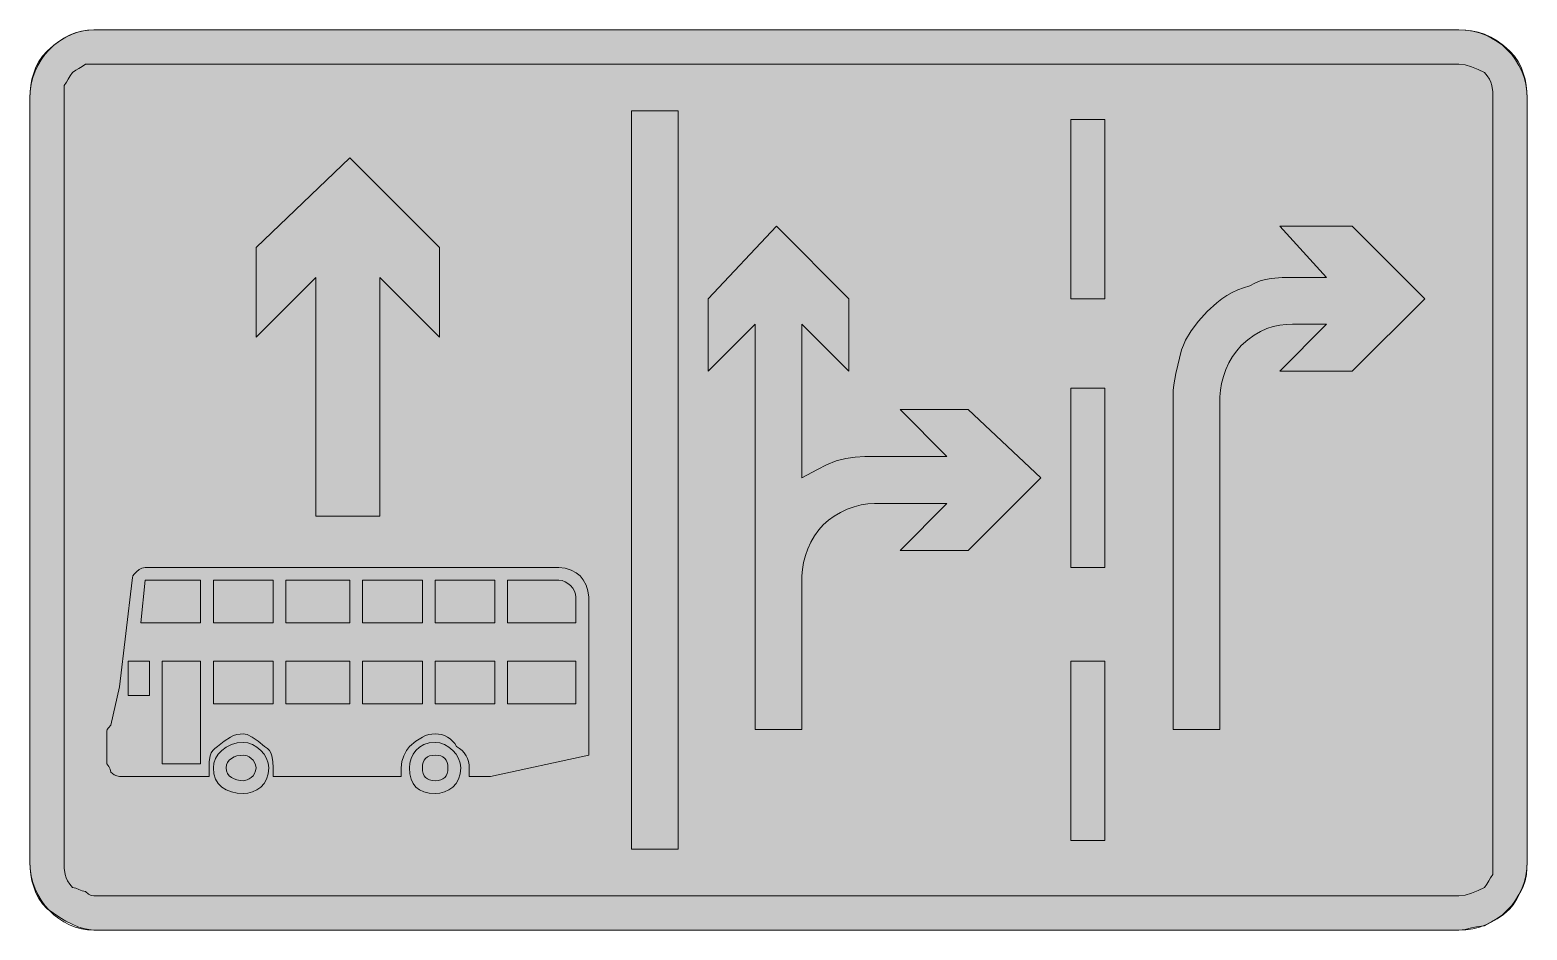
# Model space of a CAD drawing. Header units: metres. Extents: x 73 to 495, y 8 to 261.
import ezdxf

# ---------------------------------------------------------------- set-up
doc = ezdxf.new("R2010")
doc.units = ezdxf.units.M
for name, color, linetype, true_color in [('FILL_BLUE_0000FF', 7, 'Continuous', 0x0000ff), ('FILL_WHITE_FFFFFF', 7, 'Continuous', 0xffffff), ('STROKE_BLUE_0000FF', 7, 'Continuous', 0x0000ff)]:
    doc.layers.add(name, color=color, linetype=linetype, true_color=true_color)

msp = doc.modelspace()

# ---------------------------------------------------------------- hatches: boundary and pattern name
at = {"layer": 'FILL_BLUE_0000FF', "true_color": 0x0000ff}
h = msp.add_hatch(color=7, dxfattribs=at)
h.dxf.hatch_style = 1
h.paths.add_polyline_path([(477.15, 251.55), (478.95, 251.01), (480.75, 250.24), (482.55, 249.36), (483.34, 248.46), (483.94, 247.56), (484.36, 246.66), (484.65, 245.76), (484.91, 243.96), (484.95, 242.16), (484.95, 27.36), (484.95, 23.76), (484.24, 22.86), (483.75, 21.96), (483.26, 21.06), (482.55, 20.16), (480.75, 19.28), (478.95, 18.51), (477.15, 17.97), (475.35, 17.76), (91.35, 17.76), (90.6, 17.91), (89.83, 18.27), (88.95, 18.96), (88.05, 19.15), (87.15, 19.56), (86.25, 19.97), (85.35, 20.16), (84.56, 21.06), (83.96, 21.96), (83.54, 22.86), (83.25, 23.76), (82.99, 25.56), (82.95, 27.36), (82.95, 242.16), (82.95, 245.76), (83.66, 246.66), (84.15, 247.56), (84.64, 248.46), (85.35, 249.36), (86.25, 250.07), (87.15, 250.56), (88.05, 251.05), (88.95, 251.76), (91.35, 251.76), (475.35, 251.76), (477.15, 251.55)])
at = {"layer": 'FILL_WHITE_FFFFFF', "true_color": 0xffffff}
h = msp.add_hatch(color=7, dxfattribs=at)
h.dxf.hatch_style = 1
h.paths.add_polyline_path([(477.15, 261.3), (478.95, 261.1), (480.75, 260.73), (482.55, 260.16), (484.35, 259.37), (486.15, 258.32), (487.95, 257), (489.75, 255.36), (490.99, 253.96), (492.02, 252.45), (492.85, 250.87), (493.5, 249.21), (493.98, 247.5), (494.31, 245.74), (494.49, 243.96), (494.55, 242.16), (494.55, 27.36), (494.53, 25.56), (494.4, 23.76), (494.04, 21.96), (493.35, 20.16), (491.55, 16.71), (490.65, 15.27), (489.75, 14.16), (487.95, 12.57), (486.15, 11.31), (482.55, 9.36), (480.75, 9.17), (478.95, 8.76), (477.15, 8.35), (475.35, 8.16), (91.35, 8.16), (89.95, 8.27), (88.44, 8.59), (86.86, 9.11), (85.2, 9.81), (83.49, 10.68), (81.73, 11.7), (78.15, 14.16), (76.91, 15.56), (75.88, 17.07), (75.05, 18.65), (74.4, 20.31), (73.92, 22.02), (73.59, 23.78), (73.41, 25.56), (73.35, 27.36), (73.35, 242.16), (73.41, 243.96), (73.59, 245.74), (73.92, 247.5), (74.4, 249.21), (75.05, 250.87), (75.88, 252.45), (76.91, 253.96), (78.15, 255.36), (79.95, 257), (81.73, 258.32), (83.49, 259.37), (85.2, 260.16), (86.86, 260.73), (88.44, 261.1), (89.95, 261.3), (91.35, 261.36), (475.35, 261.36), (477.15, 261.3)])
h = msp.add_hatch(color=7, dxfattribs=at)
h.dxf.hatch_style = 1
h.paths.add_polyline_path([(255.75, 238.56), (255.75, 30.96), (242.55, 30.96), (242.55, 238.56), (255.75, 238.56)])
h = msp.add_hatch(color=7, dxfattribs=at)
h.dxf.hatch_style = 1
h.paths.add_polyline_path([(375.75, 236.16), (375.75, 185.76), (366.15, 185.76), (366.15, 236.16), (375.75, 236.16)])
h = msp.add_hatch(color=7, dxfattribs=at)
h.dxf.hatch_style = 1
h.paths.add_polyline_path([(163.35, 225.36), (188.55, 200.16), (188.55, 174.96), (171.75, 191.76), (171.75, 124.56), (153.75, 124.56), (153.75, 191.76), (136.95, 174.96), (136.95, 200.16), (163.35, 225.36)])
h = msp.add_hatch(color=7, dxfattribs=at)
h.dxf.hatch_style = 1
h.paths.add_polyline_path([(318.15, 154.56), (337.35, 154.56), (357.75, 135.36), (337.35, 114.96), (318.15, 114.96), (331.35, 128.16), (310.95, 128.16), (309.1, 128.05), (307.18, 127.73), (305.23, 127.21), (303.3, 126.51), (301.42, 125.64), (299.64, 124.62), (298.01, 123.45), (296.55, 122.16), (295.26, 120.7), (294.09, 119.07), (293.07, 117.29), (292.2, 115.41), (291.5, 113.48), (290.98, 111.53), (290.66, 109.61), (290.55, 107.76), (290.55, 64.56), (277.35, 64.56), (277.35, 178.56), (264.15, 165.36), (264.15, 185.76), (283.35, 206.16), (303.75, 185.76), (303.75, 165.36), (290.55, 178.56), (290.55, 135.36), (294.9, 137.76), (297.47, 139.07), (300.15, 140.16), (302.85, 140.85), (305.55, 141.21), (308.25, 141.34), (310.95, 141.36), (331.35, 141.36), (318.15, 154.56)])
h = msp.add_hatch(color=7, dxfattribs=at)
h.dxf.hatch_style = 1
h.paths.add_polyline_path([(465.75, 185.76), (445.35, 165.36), (424.95, 165.36), (438.15, 178.56), (428.55, 178.56), (426.75, 178.5), (424.95, 178.3), (423.15, 177.93), (421.35, 177.36), (419.55, 176.57), (417.75, 175.52), (415.95, 174.2), (414.15, 172.56), (412.86, 171.1), (411.69, 169.47), (410.67, 167.69), (409.8, 165.81), (409.1, 163.88), (408.58, 161.93), (408.26, 160.01), (408.15, 158.16), (408.15, 64.56), (394.95, 64.56), (394.95, 158.16), (395, 159.91), (395.16, 161.57), (395.7, 164.76), (397.35, 171.36), (397.86, 172.71), (398.48, 174.06), (400.05, 176.76), (402.07, 179.46), (404.55, 182.16), (407.27, 184.63), (408.66, 185.7), (410.1, 186.66), (411.59, 187.5), (413.16, 188.23), (414.8, 188.85), (416.55, 189.36), (417.95, 190.15), (419.44, 190.75), (420.98, 191.17), (422.55, 191.46), (425.66, 191.72), (428.55, 191.76), (438.15, 191.76), (424.95, 206.16), (445.35, 206.16), (465.75, 185.76)])
h = msp.add_hatch(color=7, dxfattribs=at)
h.dxf.hatch_style = 1
h.paths.add_polyline_path([(375.75, 160.56), (375.75, 110.16), (366.15, 110.16), (366.15, 160.56), (375.75, 160.56)])
h = msp.add_hatch(color=7, dxfattribs=at)
h.dxf.hatch_style = 1
h.paths.add_polyline_path([(191.56, 61.95), (190.8, 62.46), (189.99, 62.85), (189.13, 63.13), (188.25, 63.3), (187.35, 63.36), (186.45, 63.3), (185.55, 63.13), (184.65, 62.85), (183.75, 62.46), (181.95, 61.33), (180.15, 59.76), (179.27, 58.65), (178.5, 57.21), (177.96, 55.54), (177.75, 53.76), (177.75, 51.36), (141.75, 51.36), (141.75, 53.76), (141.71, 55.54), (141.45, 57.21), (141.16, 57.97), (140.74, 58.65), (140.14, 59.26), (139.35, 59.76), (137.57, 61.33), (135.9, 62.46), (134.46, 63.13), (133.35, 63.36), (132.45, 63.3), (131.55, 63.13), (130.65, 62.85), (129.75, 62.46), (127.95, 61.33), (126.15, 59.76), (125.36, 59.26), (124.76, 58.65), (124.34, 57.97), (124.05, 57.21), (123.79, 55.54), (123.75, 53.76), (123.75, 51.36), (98.55, 51.36), (97.8, 51.51), (97.03, 51.87), (96.15, 52.56), (95.96, 53.44), (95.55, 54.21), (94.95, 54.96), (94.95, 63.36), (94.97, 64.07), (95.1, 64.56), (95.46, 65.05), (96.15, 65.76), (98.55, 76.56), (102.15, 106.56), (102.17, 107.27), (102.3, 107.76), (102.66, 108.25), (103.35, 108.96), (104.1, 109.56), (104.87, 109.97), (105.75, 110.16), (222.15, 110.16), (223.93, 109.95), (225.6, 109.41), (227.04, 108.64), (228.15, 107.76), (229.03, 106.65), (229.8, 105.21), (230.34, 103.54), (230.55, 101.76), (230.55, 57.36), (202.95, 51.36), (196.95, 51.36), (196.95, 53.76), (196.89, 54.66), (196.72, 55.54), (196.44, 56.4), (196.05, 57.21), (195.54, 57.97), (194.92, 58.65), (194.19, 59.26), (193.35, 59.76), (192.85, 60.6), (192.24, 61.33), (191.56, 61.95)])
h.paths.add_polyline_path([(226.95, 71.76), (226.95, 83.76), (207.75, 83.76), (207.75, 71.76), (226.95, 71.76)], flags=16)
h.paths.add_polyline_path([(187.35, 71.76), (204.15, 71.76), (204.15, 83.76), (187.35, 83.76), (187.35, 71.76)], flags=16)
h.paths.add_polyline_path([(166.95, 83.76), (166.95, 71.76), (183.75, 71.76), (183.75, 83.76), (166.95, 83.76)], flags=16)
h.paths.add_polyline_path([(163.35, 83.76), (145.35, 83.76), (145.35, 71.76), (163.35, 71.76), (163.35, 83.76)], flags=16)
h.paths.add_polyline_path([(141.75, 83.76), (124.95, 83.76), (124.95, 71.76), (141.75, 71.76), (141.75, 83.76)], flags=16)
h.paths.add_polyline_path([(121.35, 54.96), (121.35, 83.76), (110.55, 83.76), (110.55, 54.96), (121.35, 54.96)], flags=16)
h.paths.add_polyline_path([(100.95, 74.16), (106.95, 74.16), (106.95, 83.76), (100.95, 83.76), (100.95, 74.16)], flags=16)
h.paths.add_polyline_path([(105.75, 106.56), (104.55, 94.56), (121.35, 94.56), (121.35, 106.56), (105.75, 106.56)], flags=16)
h.paths.add_polyline_path([(141.75, 106.56), (124.95, 106.56), (124.95, 94.56), (141.75, 94.56), (141.75, 106.56)], flags=16)
h.paths.add_polyline_path([(163.35, 94.56), (163.35, 106.56), (145.35, 106.56), (145.35, 94.56), (163.35, 94.56)], flags=16)
h.paths.add_polyline_path([(166.95, 94.56), (183.75, 94.56), (183.75, 106.56), (166.95, 106.56), (166.95, 94.56)], flags=16)
h.paths.add_polyline_path([(187.35, 94.56), (204.15, 94.56), (204.15, 106.56), (187.35, 106.56), (187.35, 94.56)], flags=16)
h.paths.add_polyline_path([(226.95, 101.76), (226.84, 102.66), (226.54, 103.52), (226.06, 104.33), (225.45, 105.06), (224.72, 105.67), (223.91, 106.15), (223.05, 106.45), (222.15, 106.56), (207.75, 106.56), (207.75, 94.56), (226.95, 94.56), (226.95, 101.76)], flags=16)
h = msp.add_hatch(color=7, dxfattribs=at)
h.dxf.hatch_style = 1
h.paths.add_polyline_path([(375.75, 83.76), (375.75, 33.36), (366.15, 33.36), (366.15, 83.76), (375.75, 83.76)])
h = msp.add_hatch(color=7, dxfattribs=at)
h.dxf.hatch_style = 1
h.paths.add_polyline_path([(139.93, 50.61), (139.22, 49.37), (138.3, 48.36), (137.21, 47.57), (135.99, 47.01), (134.69, 46.67), (133.35, 46.56), (131.61, 46.67), (130.01, 47.01), (128.58, 47.57), (127.35, 48.36), (126.34, 49.37), (125.59, 50.61), (125.11, 52.07), (124.95, 53.76), (125.11, 55.1), (125.59, 56.4), (126.34, 57.62), (127.35, 58.71), (128.58, 59.63), (130.01, 60.34), (131.61, 60.8), (133.35, 60.96), (134.69, 60.8), (135.99, 60.34), (137.21, 59.63), (138.3, 58.71), (139.22, 57.62), (139.93, 56.4), (140.39, 55.1), (140.55, 53.76), (140.39, 52.07), (139.93, 50.61)])
h.paths.add_polyline_path([(136.56, 55.33), (136.13, 55.95), (135.6, 56.46), (135.02, 56.85), (134.42, 57.13), (133.35, 57.36), (132.45, 57.3), (131.59, 57.13), (130.78, 56.85), (130.05, 56.46), (129.44, 55.95), (128.96, 55.33), (128.66, 54.6), (128.55, 53.76), (128.66, 52.92), (128.96, 52.18), (129.44, 51.57), (130.05, 51.06), (130.78, 50.67), (131.59, 50.38), (132.45, 50.22), (133.35, 50.16), (134.42, 50.38), (135.02, 50.67), (135.6, 51.06), (136.13, 51.57), (136.56, 52.18), (136.84, 52.92), (136.95, 53.76), (136.84, 54.6), (136.56, 55.33)], flags=16)
h = msp.add_hatch(color=7, dxfattribs=at)
h.dxf.hatch_style = 1
h.paths.add_polyline_path([(193.93, 50.61), (193.22, 49.37), (192.3, 48.36), (191.21, 47.57), (189.99, 47.01), (188.69, 46.67), (187.35, 46.56), (185.66, 46.67), (184.2, 47.01), (182.96, 47.57), (181.95, 48.36), (181.16, 49.37), (180.6, 50.61), (180.26, 52.07), (180.15, 53.76), (180.26, 55.1), (180.6, 56.4), (181.16, 57.62), (181.95, 58.71), (182.96, 59.63), (184.2, 60.34), (185.66, 60.8), (187.35, 60.96), (188.69, 60.8), (189.99, 60.34), (191.21, 59.63), (192.3, 58.71), (193.22, 57.62), (193.93, 56.4), (194.39, 55.1), (194.55, 53.76), (194.39, 52.07), (193.93, 50.61)])
h.paths.add_polyline_path([(190.72, 55.33), (190.44, 55.95), (190.05, 56.46), (189.54, 56.85), (188.92, 57.13), (188.19, 57.3), (187.35, 57.36), (186.51, 57.3), (185.77, 57.13), (185.16, 56.85), (184.65, 56.46), (184.26, 55.95), (183.98, 55.33), (183.81, 54.6), (183.75, 53.76), (183.81, 52.92), (183.97, 52.18), (184.26, 51.57), (184.65, 51.06), (185.16, 50.67), (185.77, 50.38), (186.51, 50.22), (187.35, 50.16), (188.19, 50.22), (188.92, 50.38), (189.54, 50.67), (190.05, 51.06), (190.44, 51.57), (190.72, 52.18), (190.89, 52.92), (190.95, 53.76), (190.89, 54.6), (190.72, 55.33)], flags=16)

# ---------------------------------------------------------------- linework, layer by layer
at = {"layer": 'FILL_BLUE_0000FF', "lineweight": 0, "true_color": 0x0000ff}
msp.add_lwpolyline([(477.15, 251.55), (478.95, 251.01), (480.75, 250.24), (482.55, 249.36), (483.34, 248.46), (483.94, 247.56), (484.36, 246.66), (484.65, 245.76), (484.91, 243.96), (484.95, 242.16), (484.95, 27.36), (484.95, 23.76), (484.24, 22.86), (483.75, 21.96), (483.26, 21.06), (482.55, 20.16), (480.75, 19.28), (478.95, 18.51), (477.15, 17.97), (475.35, 17.76), (91.35, 17.76), (90.6, 17.91), (89.83, 18.27), (88.95, 18.96), (88.05, 19.15), (87.15, 19.56), (86.25, 19.97), (85.35, 20.16), (84.56, 21.06), (83.96, 21.96), (83.54, 22.86), (83.25, 23.76), (82.99, 25.56), (82.95, 27.36), (82.95, 242.16), (82.95, 245.76), (83.66, 246.66), (84.15, 247.56), (84.64, 248.46), (85.35, 249.36), (86.25, 250.07), (87.15, 250.56), (88.05, 251.05), (88.95, 251.76), (91.35, 251.76), (475.35, 251.76)], close=True, dxfattribs=at)
at = {"layer": 'FILL_WHITE_FFFFFF', "lineweight": 0, "true_color": 0xffffff}
for points in [[(477.15, 261.3), (478.95, 261.1), (480.75, 260.73), (482.55, 260.16), (484.35, 259.37), (486.15, 258.32), (487.95, 257), (489.75, 255.36), (490.99, 253.96), (492.02, 252.45), (492.85, 250.87), (493.5, 249.21), (493.98, 247.5), (494.31, 245.74), (494.49, 243.96), (494.55, 242.16), (494.55, 27.36), (494.53, 25.56), (494.4, 23.76), (494.04, 21.96), (493.35, 20.16), (491.55, 16.71), (490.65, 15.27), (489.75, 14.16), (487.95, 12.57), (486.15, 11.31), (482.55, 9.36), (480.75, 9.17), (478.95, 8.76), (477.15, 8.35), (475.35, 8.16), (91.35, 8.16), (89.95, 8.27), (88.44, 8.59), (86.86, 9.11), (85.2, 9.81), (83.49, 10.68), (81.73, 11.7), (78.15, 14.16), (76.91, 15.56), (75.88, 17.07), (75.05, 18.65), (74.4, 20.31), (73.92, 22.02), (73.59, 23.78), (73.41, 25.56), (73.35, 27.36), (73.35, 242.16), (73.41, 243.96), (73.59, 245.74), (73.92, 247.5), (74.4, 249.21), (75.05, 250.87), (75.88, 252.45), (76.91, 253.96), (78.15, 255.36), (79.95, 257), (81.73, 258.32), (83.49, 259.37), (85.2, 260.16), (86.86, 260.73), (88.44, 261.1), (89.95, 261.3), (91.35, 261.36), (475.35, 261.36)], [(255.75, 238.56), (255.75, 30.96), (242.55, 30.96), (242.55, 238.56)], [(375.75, 236.16), (375.75, 185.76), (366.15, 185.76), (366.15, 236.16)], [(163.35, 225.36), (188.55, 200.16), (188.55, 174.96), (171.75, 191.76), (171.75, 124.56), (153.75, 124.56), (153.75, 191.76), (136.95, 174.96), (136.95, 200.16)], [(318.15, 154.56), (337.35, 154.56), (357.75, 135.36), (337.35, 114.96), (318.15, 114.96), (331.35, 128.16), (310.95, 128.16), (309.1, 128.05), (307.18, 127.73), (305.23, 127.21), (303.3, 126.51), (301.42, 125.64), (299.64, 124.62), (298.01, 123.45), (296.55, 122.16), (295.26, 120.7), (294.09, 119.07), (293.07, 117.29), (292.2, 115.41), (291.5, 113.48), (290.98, 111.53), (290.66, 109.61), (290.55, 107.76), (290.55, 64.56), (277.35, 64.56), (277.35, 178.56), (264.15, 165.36), (264.15, 185.76), (283.35, 206.16), (303.75, 185.76), (303.75, 165.36), (290.55, 178.56), (290.55, 135.36), (294.9, 137.76), (297.47, 139.07), (300.15, 140.16), (302.85, 140.85), (305.55, 141.21), (308.25, 141.34), (310.95, 141.36), (331.35, 141.36)], [(465.75, 185.76), (445.35, 165.36), (424.95, 165.36), (438.15, 178.56), (428.55, 178.56), (426.75, 178.5), (424.95, 178.3), (423.15, 177.93), (421.35, 177.36), (419.55, 176.57), (417.75, 175.52), (415.95, 174.2), (414.15, 172.56), (412.86, 171.1), (411.69, 169.47), (410.67, 167.69), (409.8, 165.81), (409.1, 163.88), (408.58, 161.93), (408.26, 160.01), (408.15, 158.16), (408.15, 64.56), (394.95, 64.56), (394.95, 158.16), (395, 159.91), (395.16, 161.57), (395.7, 164.76), (397.35, 171.36), (397.86, 172.71), (398.48, 174.06), (400.05, 176.76), (402.07, 179.46), (404.55, 182.16), (407.27, 184.63), (408.66, 185.7), (410.1, 186.66), (411.59, 187.5), (413.16, 188.23), (414.8, 188.85), (416.55, 189.36), (417.95, 190.15), (419.44, 190.75), (420.98, 191.17), (422.55, 191.46), (425.66, 191.72), (428.55, 191.76), (438.15, 191.76), (424.95, 206.16), (445.35, 206.16)], [(375.75, 160.56), (375.75, 110.16), (366.15, 110.16), (366.15, 160.56)], [(191.56, 61.95), (190.8, 62.46), (189.99, 62.85), (189.13, 63.13), (188.25, 63.3), (187.35, 63.36), (186.45, 63.3), (185.55, 63.13), (184.65, 62.85), (183.75, 62.46), (181.95, 61.33), (180.15, 59.76), (179.27, 58.65), (178.5, 57.21), (177.96, 55.54), (177.75, 53.76), (177.75, 51.36), (141.75, 51.36), (141.75, 53.76), (141.71, 55.54), (141.45, 57.21), (141.16, 57.97), (140.74, 58.65), (140.14, 59.26), (139.35, 59.76), (137.57, 61.33), (135.9, 62.46), (134.46, 63.13), (133.35, 63.36), (132.45, 63.3), (131.55, 63.13), (130.65, 62.85), (129.75, 62.46), (127.95, 61.33), (126.15, 59.76), (125.36, 59.26), (124.76, 58.65), (124.34, 57.97), (124.05, 57.21), (123.79, 55.54), (123.75, 53.76), (123.75, 51.36), (98.55, 51.36), (97.8, 51.51), (97.03, 51.87), (96.15, 52.56), (95.96, 53.44), (95.55, 54.21), (94.95, 54.96), (94.95, 63.36), (94.97, 64.07), (95.1, 64.56), (95.46, 65.05), (96.15, 65.76), (98.55, 76.56), (102.15, 106.56), (102.17, 107.27), (102.3, 107.76), (102.66, 108.25), (103.35, 108.96), (104.1, 109.56), (104.87, 109.97), (105.75, 110.16), (222.15, 110.16), (223.93, 109.95), (225.6, 109.41), (227.04, 108.64), (228.15, 107.76), (229.03, 106.65), (229.8, 105.21), (230.34, 103.54), (230.55, 101.76), (230.55, 57.36), (202.95, 51.36), (196.95, 51.36), (196.95, 53.76), (196.89, 54.66), (196.72, 55.54), (196.44, 56.4), (196.05, 57.21), (195.54, 57.97), (194.92, 58.65), (194.19, 59.26), (193.35, 59.76), (192.85, 60.6), (192.24, 61.33)], [(105.75, 106.56), (104.55, 94.56), (121.35, 94.56), (121.35, 106.56)], [(141.75, 106.56), (124.95, 106.56), (124.95, 94.56), (141.75, 94.56)], [(163.35, 94.56), (163.35, 106.56), (145.35, 106.56), (145.35, 94.56)], [(166.95, 94.56), (183.75, 94.56), (183.75, 106.56), (166.95, 106.56)], [(187.35, 94.56), (204.15, 94.56), (204.15, 106.56), (187.35, 106.56)], [(226.95, 101.76), (226.84, 102.66), (226.54, 103.52), (226.06, 104.33), (225.45, 105.06), (224.72, 105.67), (223.91, 106.15), (223.05, 106.45), (222.15, 106.56), (207.75, 106.56), (207.75, 94.56), (226.95, 94.56)], [(100.95, 74.16), (106.95, 74.16), (106.95, 83.76), (100.95, 83.76)], [(121.35, 54.96), (121.35, 83.76), (110.55, 83.76), (110.55, 54.96)], [(141.75, 83.76), (124.95, 83.76), (124.95, 71.76), (141.75, 71.76)], [(163.35, 83.76), (145.35, 83.76), (145.35, 71.76), (163.35, 71.76)], [(166.95, 83.76), (166.95, 71.76), (183.75, 71.76), (183.75, 83.76)], [(187.35, 71.76), (204.15, 71.76), (204.15, 83.76), (187.35, 83.76)], [(226.95, 71.76), (226.95, 83.76), (207.75, 83.76), (207.75, 71.76)], [(375.75, 83.76), (375.75, 33.36), (366.15, 33.36), (366.15, 83.76)], [(139.93, 50.61), (139.22, 49.37), (138.3, 48.36), (137.21, 47.57), (135.99, 47.01), (134.69, 46.67), (133.35, 46.56), (131.61, 46.67), (130.01, 47.01), (128.58, 47.57), (127.35, 48.36), (126.34, 49.37), (125.59, 50.61), (125.11, 52.07), (124.95, 53.76), (125.11, 55.1), (125.59, 56.4), (126.34, 57.62), (127.35, 58.71), (128.58, 59.63), (130.01, 60.34), (131.61, 60.8), (133.35, 60.96), (134.69, 60.8), (135.99, 60.34), (137.21, 59.63), (138.3, 58.71), (139.22, 57.62), (139.93, 56.4), (140.39, 55.1), (140.55, 53.76), (140.39, 52.07)], [(193.93, 50.61), (193.22, 49.37), (192.3, 48.36), (191.21, 47.57), (189.99, 47.01), (188.69, 46.67), (187.35, 46.56), (185.66, 46.67), (184.2, 47.01), (182.96, 47.57), (181.95, 48.36), (181.16, 49.37), (180.6, 50.61), (180.26, 52.07), (180.15, 53.76), (180.26, 55.1), (180.6, 56.4), (181.16, 57.62), (181.95, 58.71), (182.96, 59.63), (184.2, 60.34), (185.66, 60.8), (187.35, 60.96), (188.69, 60.8), (189.99, 60.34), (191.21, 59.63), (192.3, 58.71), (193.22, 57.62), (193.93, 56.4), (194.39, 55.1), (194.55, 53.76), (194.39, 52.07)], [(136.56, 55.33), (136.13, 55.95), (135.6, 56.46), (135.02, 56.85), (134.42, 57.13), (133.35, 57.36), (132.45, 57.3), (131.59, 57.13), (130.78, 56.85), (130.05, 56.46), (129.44, 55.95), (128.96, 55.33), (128.66, 54.6), (128.55, 53.76), (128.66, 52.92), (128.96, 52.18), (129.44, 51.57), (130.05, 51.06), (130.78, 50.67), (131.59, 50.38), (132.45, 50.22), (133.35, 50.16), (134.42, 50.38), (135.02, 50.67), (135.6, 51.06), (136.13, 51.57), (136.56, 52.18), (136.84, 52.92), (136.95, 53.76), (136.84, 54.6)], [(190.72, 55.33), (190.44, 55.95), (190.05, 56.46), (189.54, 56.85), (188.92, 57.13), (188.19, 57.3), (187.35, 57.36), (186.51, 57.3), (185.77, 57.13), (185.16, 56.85), (184.65, 56.46), (184.26, 55.95), (183.98, 55.33), (183.81, 54.6), (183.75, 53.76), (183.81, 52.92), (183.97, 52.18), (184.26, 51.57), (184.65, 51.06), (185.16, 50.67), (185.77, 50.38), (186.51, 50.22), (187.35, 50.16), (188.19, 50.22), (188.92, 50.38), (189.54, 50.67), (190.05, 51.06), (190.44, 51.57), (190.72, 52.18), (190.89, 52.92), (190.95, 53.76), (190.89, 54.6)]]:
    msp.add_lwpolyline(points, close=True, dxfattribs=at)
at = {"layer": 'STROKE_BLUE_0000FF', "lineweight": 0, "true_color": 0x0000ff}
msp.add_lwpolyline([(494.55, 27.36), (494.55, 242.16), (494.45, 244.16), (494.17, 246.09), (493.7, 247.94), (493.07, 249.72), (492.27, 251.4), (491.32, 252.98), (490.23, 254.45), (489, 255.81), (487.64, 257.04), (486.17, 258.13), (484.59, 259.08), (482.91, 259.88), (481.13, 260.51), (479.28, 260.98), (477.35, 261.26), (475.35, 261.36), (91.35, 261.36), (89.57, 261.26), (87.82, 260.98), (86.12, 260.51), (84.49, 259.88), (82.92, 259.08), (81.44, 258.13), (80.04, 257.04), (78.75, 255.81), (77.57, 254.45), (76.51, 252.98), (75.59, 251.4), (74.81, 249.72), (74.19, 247.94), (73.73, 246.09), (73.45, 244.16), (73.35, 242.16), (73.35, 27.36), (73.45, 25.36), (73.73, 23.43), (74.19, 21.58), (74.81, 19.8), (75.59, 18.12), (76.51, 16.54), (77.57, 15.07), (78.75, 13.71), (80.04, 12.48), (81.44, 11.39), (82.92, 10.44), (84.49, 9.64), (86.12, 9.01), (87.82, 8.54), (89.57, 8.26), (91.35, 8.16), (475.35, 8.16), (477.35, 8.26), (479.28, 8.54), (481.13, 9.01), (482.91, 9.64), (484.59, 10.44), (486.17, 11.39), (487.64, 12.48), (489, 13.71), (490.23, 15.07), (491.32, 16.54), (492.27, 18.12), (493.07, 19.8), (493.7, 21.58), (494.17, 23.43), (494.45, 25.36), (494.55, 27.36)], dxfattribs=at)

doc.saveas('drawing.dxf')
